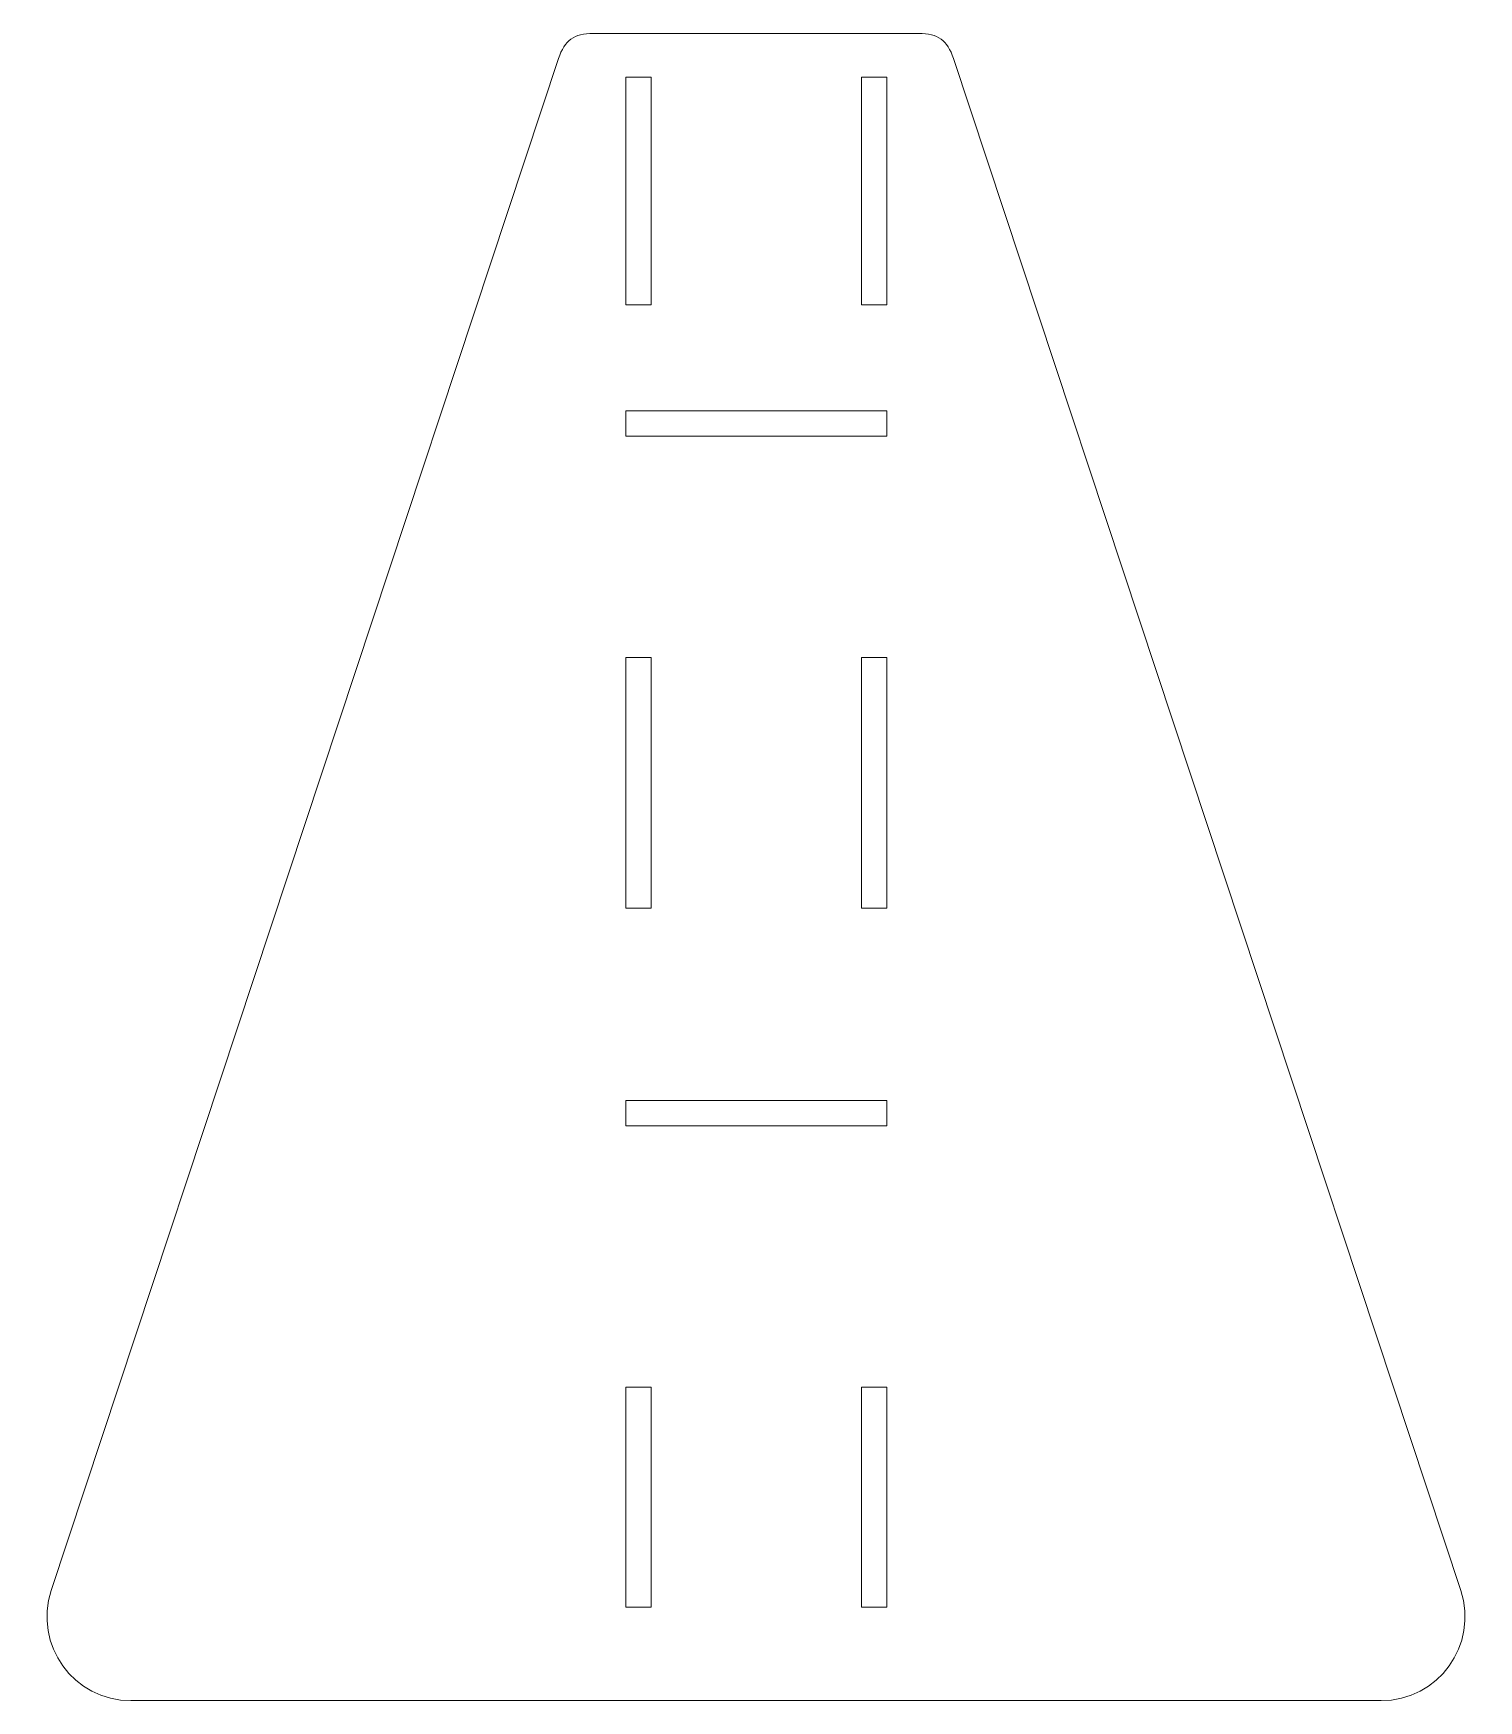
# Model space of a CAD drawing. Header units: millimetres. Extents: x -83 to 89, y -98 to 100.
import ezdxf

# ---------------------------------------------------------------- set-up
doc = ezdxf.new("R2010")
doc.units = ezdxf.units.MM
doc.header["$MEASUREMENT"] = 0
doc.layers.add('Layer 1', color=7, linetype='Continuous')

msp = doc.modelspace()

# ---------------------------------------------------------------- linework, layer by layer
at = {"layer": 'Layer 1', "lineweight": 15}
for points in [[(-16.6481, 100.1001), (-18.9312, 100.0999), (-20.0622, 99.2748), (-20.7819, 97.107)], [(22.0083, 100.1001), (22.0083, 100.1001), (-16.6481, 100.1001), (-16.6481, 100.1001)], [(26.1428, 97.1166), (25.4238, 99.2746), (24.2921, 100.1001), (22.0083, 100.1001)], [(-20.7819, 97.107), (-20.7819, 97.107), (-81.0501, -84.8569), (-81.0501, -84.8569)], [(86.4103, -84.8576), (86.4103, -84.8576), (26.1428, 97.1166), (26.1428, 97.1166)], [(-9.7824, 94.9007), (-9.7824, 94.9007), (-12.7824, 94.9007), (-12.7824, 94.9007)], [(-12.7824, 94.9007), (-12.7824, 94.9007), (-12.7824, 67.8305), (-12.7824, 67.8305)], [(-9.7824, 67.8305), (-9.7824, 67.8305), (-9.7824, 94.9007), (-9.7824, 94.9007)], [(18.2297, 94.9007), (18.2297, 94.9007), (15.2297, 94.9007), (15.2297, 94.9007)], [(15.2297, 94.9007), (15.2297, 94.9007), (15.2297, 67.8305), (15.2297, 67.8305)], [(18.2297, 67.8305), (18.2297, 67.8305), (18.2297, 94.9007), (18.2297, 94.9007)], [(-12.7824, 67.8305), (-12.7824, 67.8305), (-9.7824, 67.8305), (-9.7824, 67.8305)], [(15.2297, 67.8305), (15.2297, 67.8305), (18.2297, 67.8305), (18.2297, 67.8305)], [(18.2297, 55.2656), (18.2297, 55.2656), (-12.7824, 55.2656), (-12.7824, 55.2656)], [(-12.7824, 55.2656), (-12.7824, 55.2656), (-12.7824, 52.2656), (-12.7824, 52.2656)], [(18.2297, 52.2656), (18.2297, 52.2656), (18.2297, 55.2656), (18.2297, 55.2656)], [(-12.7824, 52.2656), (-12.7824, 52.2656), (18.2297, 52.2656), (18.2297, 52.2656)], [(-9.7824, 25.9609), (-9.7824, 25.9609), (-12.7824, 25.9609), (-12.7824, 25.9609)], [(-12.7824, 25.9609), (-12.7824, 25.9609), (-12.7824, -3.8227), (-12.7824, -3.8227)], [(-9.7824, -3.8227), (-9.7824, -3.8227), (-9.7824, 25.9609), (-9.7824, 25.9609)], [(18.2297, 25.9609), (18.2297, 25.9609), (15.2297, 25.9609), (15.2297, 25.9609)], [(15.2297, 25.9609), (15.2297, 25.9609), (15.2297, -3.8227), (15.2297, -3.8227)], [(18.2297, -3.8227), (18.2297, -3.8227), (18.2297, 25.9609), (18.2297, 25.9609)], [(-12.7824, -3.8226), (-12.7824, -3.8226), (-9.7824, -3.8226), (-9.7824, -3.8226)], [(15.2297, -3.8227), (15.2297, -3.8227), (18.2297, -3.8227), (18.2297, -3.8227)], [(18.2297, -26.6837), (18.2297, -26.6837), (-12.7824, -26.683), (-12.7824, -26.683)], [(-12.7824, -26.683), (-12.7824, -26.683), (-12.7824, -29.683), (-12.7824, -29.683)], [(18.2297, -29.683), (18.2297, -29.683), (18.2297, -26.6836), (18.2297, -26.6836)], [(-12.7824, -29.683), (-12.7824, -29.683), (18.2297, -29.683), (18.2297, -29.683)], [(-9.7824, -60.7039), (-9.7824, -60.7039), (-12.7824, -60.7039), (-12.7824, -60.7039)], [(-12.7824, -60.704), (-12.7824, -60.704), (-12.7824, -86.8516), (-12.7824, -86.8516)], [(-9.7824, -86.8516), (-9.7824, -86.8516), (-9.7824, -60.704), (-9.7824, -60.704)], [(18.2297, -60.704), (18.2297, -60.704), (15.2297, -60.704), (15.2297, -60.704)], [(15.2297, -60.704), (15.2297, -60.704), (15.2297, -86.8516), (15.2297, -86.8516)], [(18.2297, -86.8516), (18.2297, -86.8516), (18.2297, -60.704), (18.2297, -60.704)], [(-81.0501, -84.8569), (-83.1791, -91.313), (-78.3836, -97.9607), (-71.5826, -97.9607)], [(76.9431, -97.9607), (83.7434, -97.9607), (88.54, -91.313), (86.4103, -84.8576)], [(-12.7824, -86.8516), (-12.7824, -86.8516), (-9.7824, -86.8516), (-9.7824, -86.8516)], [(15.2297, -86.8516), (15.2297, -86.8516), (18.2297, -86.8516), (18.2297, -86.8516)], [(-71.5826, -97.9607), (-71.5826, -97.9607), (76.9431, -97.9607), (76.9431, -97.9607)]]:
    msp.add_open_spline(points, degree=3, dxfattribs=at)

doc.saveas('drawing.dxf')
